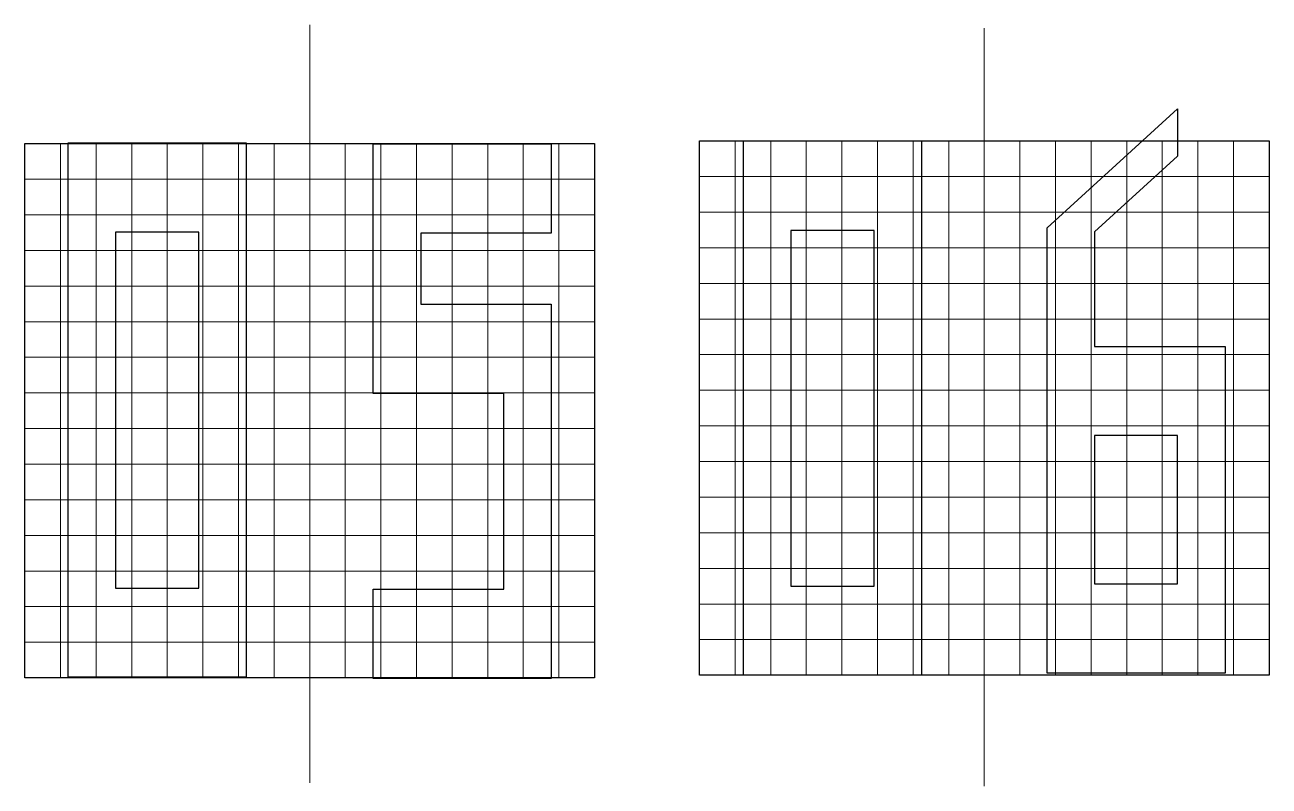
# Model space of a CAD drawing. Header units: millimetres. Extents: x -187 to 68, y -53 to 125.
# Drawn here: x -58.26 to -10.41, y 40.2 to 69.46 of the extents above; entities that cross this region are included whole.
import ezdxf
from ezdxf.lldxf.tags import DXFTag

# ---------------------------------------------------------------- set-up
doc = ezdxf.new("R2010")
doc.units = ezdxf.units.MM
doc.header["$MEASUREMENT"] = 0
doc.layers.add('ESQUEMA', color=7, linetype='Continuous')
tags = doc.linetypes.add('New Line5', pattern=[0.8, 0.5, -0.1, 0.1, -0.1]).pattern_tags.tags
tags[10:11] = [DXFTag(74, 4), DXFTag(75, 0), DXFTag(340, '0'), DXFTag(46, 1.0), DXFTag(50, 0.0), DXFTag(44, 0.0), DXFTag(45, 0.0)]
tags[8:9] = [DXFTag(74, 4), DXFTag(75, 0), DXFTag(340, '0'), DXFTag(46, 1.0), DXFTag(50, 0.0), DXFTag(44, 0.0), DXFTag(45, 0.0)]
tags[6:7] = [DXFTag(74, 4), DXFTag(75, 0), DXFTag(340, '0'), DXFTag(46, 1.0), DXFTag(50, 0.0), DXFTag(44, 0.0), DXFTag(45, 0.0)]
tags[4:5] = [DXFTag(74, 4), DXFTag(75, 0), DXFTag(340, '0'), DXFTag(46, 1.0), DXFTag(50, 0.0), DXFTag(44, 0.0), DXFTag(45, 0.0)]
tags = doc.linetypes.add('New Line6', pattern=[0.8, 0.5, -0.1, 0.1, -0.1]).pattern_tags.tags
tags[10:11] = [DXFTag(74, 4), DXFTag(75, 0), DXFTag(340, '0'), DXFTag(46, 1.0), DXFTag(50, 0.0), DXFTag(44, 0.0), DXFTag(45, 0.0)]
tags[8:9] = [DXFTag(74, 4), DXFTag(75, 0), DXFTag(340, '0'), DXFTag(46, 1.0), DXFTag(50, 0.0), DXFTag(44, 0.0), DXFTag(45, 0.0)]
tags[6:7] = [DXFTag(74, 4), DXFTag(75, 0), DXFTag(340, '0'), DXFTag(46, 1.0), DXFTag(50, 0.0), DXFTag(44, 0.0), DXFTag(45, 0.0)]
tags[4:5] = [DXFTag(74, 4), DXFTag(75, 0), DXFTag(340, '0'), DXFTag(46, 1.0), DXFTag(50, 0.0), DXFTag(44, 0.0), DXFTag(45, 0.0)]

msp = doc.modelspace()

# ---------------------------------------------------------------- linework, layer by layer
at = {"layer": 'ESQUEMA', "color": 250, "linetype": 'New Line5', "lineweight": 15}
msp.add_open_spline([(-47.3068, 69.4606), (-47.3068, 69.4606), (-47.3068, 40.3296), (-47.3068, 40.3296)], degree=3, dxfattribs=at)
at = {"layer": 'ESQUEMA', "color": 250, "linetype": 'New Line6', "lineweight": 15}
msp.add_open_spline([(-21.3663, 69.3335), (-21.3663, 69.3335), (-21.3663, 40.2028), (-21.3663, 40.2028)], degree=3, dxfattribs=at)
at = {"layer": 'ESQUEMA', "color": 250}
for points, knots in [([(-12.1075, 57.1001), (-12.1075, 57.1001), (-17.1272, 57.1004), (-17.1272, 57.1004), (-17.1272, 57.1004), (-17.1272, 57.1004), (-17.1272, 61.5056), (-17.1272, 61.5056), (-17.1272, 61.5056), (-17.1272, 61.5056), (-13.9331, 64.4163), (-13.9331, 64.4163), (-13.9331, 64.4163), (-13.9331, 64.4163), (-13.9331, 66.2296), (-13.9331, 66.2296), (-13.9331, 66.2296), (-13.9331, 66.2296), (-18.9532, 61.665), (-18.9532, 61.665), (-18.9532, 61.665), (-18.9532, 61.665), (-18.9532, 44.5483), (-18.9532, 44.5483), (-18.9532, 44.5483), (-18.9532, 44.5483), (-12.1068, 44.5483), (-12.1068, 44.5483), (-12.1068, 44.5483), (-12.1068, 44.5483), (-12.1075, 57.1001), (-12.1075, 57.1001)], [0, 0, 0, 0, 0.1111111, 0.1111111, 0.1111111, 0.1111111, 0.2222222, 0.2222222, 0.2222222, 0.2222222, 0.3333333, 0.3333333, 0.3333333, 0.3333333, 0.4444444, 0.4444444, 0.4444444, 0.4444444, 0.5555556, 0.5555556, 0.5555556, 0.5555556, 0.6666667, 0.6666667, 0.6666667, 0.6666667, 0.7777778, 0.7777778, 0.7777778, 0.7777778, 1, 1, 1, 1]), ([(-56.5974, 44.3919), (-56.5974, 44.3919), (-49.7507, 44.3919), (-49.7507, 44.3919), (-49.7507, 44.3919), (-49.7507, 44.3919), (-49.7507, 64.9316), (-49.7507, 64.9316), (-49.7507, 64.9316), (-49.7507, 64.9316), (-56.5974, 64.9316), (-56.5974, 64.9316), (-56.5974, 64.9316), (-56.5974, 64.9316), (-56.5974, 44.3919), (-56.5974, 44.3919)], [0, 0, 0, 0, 0.2, 0.2, 0.2, 0.2, 0.4, 0.4, 0.4, 0.4, 0.6, 0.6, 0.6, 0.6, 1, 1, 1, 1]), ([(-38.0168, 64.8834), (-38.0168, 64.8834), (-44.8635, 64.8834), (-44.8635, 64.8834), (-44.8635, 64.8834), (-44.8635, 64.8834), (-44.8635, 55.2917), (-44.8635, 55.2917), (-44.8635, 55.2917), (-44.8635, 55.2917), (-39.8435, 55.2917), (-39.8435, 55.2917), (-39.8435, 55.2917), (-39.8435, 55.2917), (-39.8435, 47.7702), (-39.8435, 47.7702), (-39.8435, 47.7702), (-39.8435, 47.7702), (-44.8642, 47.7702), (-44.8642, 47.7702), (-44.8642, 47.7702), (-44.8642, 47.7702), (-44.8642, 44.3436), (-44.8642, 44.3436), (-44.8642, 44.3436), (-44.8642, 44.3436), (-38.0168, 44.3436), (-38.0168, 44.3436), (-38.0168, 44.3436), (-38.0168, 44.3436), (-38.0168, 58.7215), (-38.0168, 58.7215), (-38.0168, 58.7215), (-38.0168, 58.7215), (-43.0336, 58.7215), (-43.0336, 58.7215), (-43.0336, 58.7215), (-43.0336, 58.7215), (-43.0336, 61.4505), (-43.0336, 61.4505), (-43.0336, 61.4505), (-43.0336, 61.4505), (-38.0168, 61.4505), (-38.0168, 61.4505), (-38.0168, 61.4505), (-38.0168, 61.4505), (-38.0168, 64.8834), (-38.0168, 64.8834)], [0, 0, 0, 0, 0.0769231, 0.0769231, 0.0769231, 0.0769231, 0.1538462, 0.1538462, 0.1538462, 0.1538462, 0.2307692, 0.2307692, 0.2307692, 0.2307692, 0.3076923, 0.3076923, 0.3076923, 0.3076923, 0.3846154, 0.3846154, 0.3846154, 0.3846154, 0.4615385, 0.4615385, 0.4615385, 0.4615385, 0.5384615, 0.5384615, 0.5384615, 0.5384615, 0.6153846, 0.6153846, 0.6153846, 0.6153846, 0.6923077, 0.6923077, 0.6923077, 0.6923077, 0.7692308, 0.7692308, 0.7692308, 0.7692308, 0.8461538, 0.8461538, 0.8461538, 0.8461538, 1, 1, 1, 1]), ([(-30.6259, 44.4614), (-30.6259, 44.4614), (-23.7792, 44.4614), (-23.7792, 44.4614), (-23.7792, 44.4614), (-23.7792, 44.4614), (-23.7792, 65.0011), (-23.7792, 65.0011), (-23.7792, 65.0011), (-23.7792, 65.0011), (-30.6259, 65.0011), (-30.6259, 65.0011), (-30.6259, 65.0011), (-30.6259, 65.0011), (-30.6259, 44.4614), (-30.6259, 44.4614)], [0, 0, 0, 0, 0.2, 0.2, 0.2, 0.2, 0.4, 0.4, 0.4, 0.4, 0.6, 0.6, 0.6, 0.6, 1, 1, 1, 1]), ([(-51.5766, 47.8131), (-51.5766, 47.8131), (-54.7718, 47.8131), (-54.7718, 47.8131), (-54.7718, 47.8131), (-54.7718, 47.8131), (-54.7718, 61.491), (-54.7718, 61.491), (-54.7718, 61.491), (-54.7718, 61.491), (-51.5766, 61.491), (-51.5766, 61.491), (-51.5766, 61.491), (-51.5766, 61.491), (-51.5766, 47.8131), (-51.5766, 47.8131)], [0, 0, 0, 0, 0.2, 0.2, 0.2, 0.2, 0.4, 0.4, 0.4, 0.4, 0.6, 0.6, 0.6, 0.6, 1, 1, 1, 1]), ([(-25.6059, 47.8826), (-25.6059, 47.8826), (-28.8003, 47.8826), (-28.8003, 47.8826), (-28.8003, 47.8826), (-28.8003, 47.8826), (-28.8003, 61.5605), (-28.8003, 61.5605), (-28.8003, 61.5605), (-28.8003, 61.5605), (-25.6059, 61.5605), (-25.6059, 61.5605), (-25.6059, 61.5605), (-25.6059, 61.5605), (-25.6059, 47.8826), (-25.6059, 47.8826)], [0, 0, 0, 0, 0.2, 0.2, 0.2, 0.2, 0.4, 0.4, 0.4, 0.4, 0.6, 0.6, 0.6, 0.6, 1, 1, 1, 1]), ([(-13.9331, 47.972), (-13.9331, 47.972), (-17.1279, 47.972), (-17.1279, 47.972), (-17.1279, 47.972), (-17.1279, 47.972), (-17.1279, 53.6778), (-17.1279, 53.6778), (-17.1279, 53.6778), (-17.1279, 53.6778), (-13.9331, 53.6788), (-13.9331, 53.6788), (-13.9331, 53.6788), (-13.9331, 53.6788), (-13.9331, 47.972), (-13.9331, 47.972)], [0, 0, 0, 0, 0.2, 0.2, 0.2, 0.2, 0.4, 0.4, 0.4, 0.4, 0.6, 0.6, 0.6, 0.6, 1, 1, 1, 1])]:
    msp.add_open_spline(points, degree=3, knots=knots, dxfattribs=at)
at = {"layer": 'ESQUEMA', "color": 154, "lineweight": 30}
for points in [[(-36.3542, 44.3626), (-36.3542, 44.3626), (-36.3542, 64.9006), (-36.3542, 64.9006), (-36.3542, 64.9006), (-36.3542, 64.9006), (-58.2596, 64.8999), (-58.2596, 64.8999), (-58.2596, 64.8999), (-58.2596, 64.8999), (-58.2596, 44.3626), (-58.2596, 44.3626), (-58.2596, 44.3626), (-58.2596, 44.3626), (-36.3542, 44.3626), (-36.3542, 44.3626)], [(-10.414, 44.4638), (-10.414, 44.4638), (-10.414, 65.0019), (-10.414, 65.0019), (-10.414, 65.0019), (-10.414, 65.0019), (-32.3197, 65.0011), (-32.3197, 65.0011), (-32.3197, 65.0011), (-32.3197, 65.0011), (-32.3197, 44.4638), (-32.3197, 44.4638), (-32.3197, 44.4638), (-32.3197, 44.4638), (-10.414, 44.4638), (-10.414, 44.4638)]]:
    msp.add_open_spline(points, degree=3, knots=[0, 0, 0, 0, 0.2, 0.2, 0.2, 0.2, 0.4, 0.4, 0.4, 0.4, 0.6, 0.6, 0.6, 0.6, 1, 1, 1, 1], dxfattribs=at)
at = {"layer": 'ESQUEMA', "color": 154, "lineweight": 15}
for points in [[(-58.2595, 64.8998), (-58.2595, 64.8998), (-58.2595, 44.3625), (-58.2595, 44.3625)], [(-58.2595, 64.8998), (-58.2595, 64.8998), (-36.3541, 64.8998), (-36.3541, 64.8998)], [(-56.8904, 64.8998), (-56.8904, 64.8998), (-56.8904, 44.3625), (-56.8904, 44.3625)], [(-55.5213, 64.9), (-55.5213, 64.9), (-55.5213, 44.3627), (-55.5213, 44.3627)], [(-54.1522, 64.9), (-54.1522, 64.9), (-54.1522, 44.3627), (-54.1522, 44.3627)], [(-52.7831, 64.9001), (-52.7831, 64.9001), (-52.7831, 44.3625), (-52.7831, 44.3625)], [(-51.4141, 64.9001), (-51.4141, 64.9001), (-51.4141, 44.3625), (-51.4141, 44.3625)], [(-50.045, 64.9001), (-50.045, 64.9001), (-50.045, 44.3625), (-50.045, 44.3625)], [(-48.6752, 64.9001), (-48.6752, 64.9001), (-48.6752, 44.3625), (-48.6752, 44.3625)], [(-47.3068, 64.9003), (-47.3068, 64.9003), (-47.3068, 44.3627), (-47.3068, 44.3627)], [(-45.9377, 64.9003), (-45.9377, 64.9003), (-45.9377, 44.3627), (-45.9377, 44.3627)], [(-44.568, 64.9003), (-44.568, 64.9003), (-44.568, 44.3627), (-44.568, 44.3627)], [(-43.1996, 64.9005), (-43.1996, 64.9005), (-43.1996, 44.3625), (-43.1996, 44.3625)], [(-41.8305, 64.9005), (-41.8305, 64.9005), (-41.8305, 44.3625), (-41.8305, 44.3625)], [(-40.4607, 64.9005), (-40.4607, 64.9005), (-40.4607, 44.3625), (-40.4607, 44.3625)], [(-39.0923, 64.9006), (-39.0923, 64.9006), (-39.0923, 44.3626), (-39.0923, 44.3626)], [(-37.7232, 64.9006), (-37.7232, 64.9006), (-37.7232, 44.3626), (-37.7232, 44.3626)], [(-36.3542, 64.9006), (-36.3542, 64.9006), (-36.3542, 44.3626), (-36.3542, 44.3626)], [(-32.3196, 65.0011), (-32.3196, 65.0011), (-32.3196, 44.4638), (-32.3196, 44.4638)], [(-32.3196, 65.0011), (-32.3196, 65.0011), (-10.4139, 65.0011), (-10.4139, 65.0011)], [(-30.9502, 65.0011), (-30.9502, 65.0011), (-30.9502, 44.4638), (-30.9502, 44.4638)], [(-29.5808, 65.0011), (-29.5808, 65.0011), (-29.5808, 44.4638), (-29.5808, 44.4638)], [(-28.2117, 65.0013), (-28.2117, 65.0013), (-28.2117, 44.4636), (-28.2117, 44.4636)], [(-26.8429, 65.0013), (-26.8429, 65.0013), (-26.8429, 44.4636), (-26.8429, 44.4636)], [(-25.4735, 65.0013), (-25.4735, 65.0013), (-25.4735, 44.4636), (-25.4735, 44.4636)], [(-24.1044, 65.0014), (-24.1044, 65.0014), (-24.1044, 44.4638), (-24.1044, 44.4638)], [(-22.735, 65.0014), (-22.735, 65.0014), (-22.735, 44.4638), (-22.735, 44.4638)], [(-21.3663, 65.0014), (-21.3663, 65.0014), (-21.3663, 44.4638), (-21.3663, 44.4638)], [(-19.9972, 65.0014), (-19.9972, 65.0014), (-19.9972, 44.4638), (-19.9972, 44.4638)], [(-18.6278, 65.0016), (-18.6278, 65.0016), (-18.6278, 44.4639), (-18.6278, 44.4639)], [(-17.259, 65.0016), (-17.259, 65.0016), (-17.259, 44.4639), (-17.259, 44.4639)], [(-15.89, 65.0018), (-15.89, 65.0018), (-15.89, 44.4638), (-15.89, 44.4638)], [(-14.5205, 65.0018), (-14.5205, 65.0018), (-14.5205, 44.4638), (-14.5205, 44.4638)], [(-13.1518, 65.0018), (-13.1518, 65.0018), (-13.1518, 44.4638), (-13.1518, 44.4638)], [(-11.7827, 65.002), (-11.7827, 65.002), (-11.7827, 44.4639), (-11.7827, 44.4639)], [(-10.414, 65.002), (-10.414, 65.002), (-10.414, 44.4639), (-10.414, 44.4639)], [(-58.2595, 63.5307), (-58.2595, 63.5307), (-36.3541, 63.5307), (-36.3541, 63.5307)], [(-32.3196, 63.632), (-32.3196, 63.632), (-10.4139, 63.632), (-10.4139, 63.632)], [(-32.3196, 62.2624), (-32.3196, 62.2624), (-10.4139, 62.2624), (-10.4139, 62.2624)], [(-58.2595, 62.1611), (-58.2595, 62.1611), (-36.3541, 62.1611), (-36.3541, 62.1611)], [(-58.2595, 60.7922), (-58.2595, 60.7922), (-36.3541, 60.7922), (-36.3541, 60.7922)], [(-32.3196, 60.8933), (-32.3196, 60.8933), (-10.4139, 60.8933), (-10.4139, 60.8933)], [(-58.2595, 59.4231), (-58.2595, 59.4231), (-36.3541, 59.4231), (-36.3541, 59.4231)], [(-32.3196, 59.5242), (-32.3196, 59.5242), (-10.4139, 59.5242), (-10.4139, 59.5242)], [(-58.2595, 58.0539), (-58.2595, 58.0539), (-36.3541, 58.0539), (-36.3541, 58.0539)], [(-32.3196, 58.155), (-32.3196, 58.155), (-10.4139, 58.155), (-10.4139, 58.155)], [(-58.2595, 56.6848), (-58.2595, 56.6848), (-36.3541, 56.6848), (-36.3541, 56.6848)], [(-32.3196, 56.7859), (-32.3196, 56.7859), (-10.4139, 56.7859), (-10.4139, 56.7859)], [(-58.2595, 55.3157), (-58.2595, 55.3157), (-36.3541, 55.3157), (-36.3541, 55.3157)], [(-32.3196, 55.4168), (-32.3196, 55.4168), (-10.4139, 55.4168), (-10.4139, 55.4168)], [(-58.2595, 53.9465), (-58.2595, 53.9465), (-36.3541, 53.9465), (-36.3541, 53.9465)], [(-32.3196, 54.0476), (-32.3196, 54.0476), (-10.4139, 54.0476), (-10.4139, 54.0476)], [(-32.3196, 52.6785), (-32.3196, 52.6785), (-10.4139, 52.6785), (-10.4139, 52.6785)], [(-58.2595, 52.5774), (-58.2595, 52.5774), (-36.3541, 52.5774), (-36.3541, 52.5774)], [(-58.2595, 51.2083), (-58.2595, 51.2083), (-36.3541, 51.2083), (-36.3541, 51.2083)], [(-32.3196, 51.3094), (-32.3196, 51.3094), (-10.4139, 51.3094), (-10.4139, 51.3094)], [(-58.2595, 49.839), (-58.2595, 49.839), (-36.3541, 49.839), (-36.3541, 49.839)], [(-32.3196, 49.9401), (-32.3196, 49.9401), (-10.4139, 49.9401), (-10.4139, 49.9401)], [(-58.2595, 48.4699), (-58.2595, 48.4699), (-36.3541, 48.4699), (-36.3541, 48.4699)], [(-32.3196, 48.5711), (-32.3196, 48.5711), (-10.4139, 48.5711), (-10.4139, 48.5711)], [(-58.2595, 47.1009), (-58.2595, 47.1009), (-36.3541, 47.1009), (-36.3541, 47.1009)], [(-32.3196, 47.202), (-32.3196, 47.202), (-10.4139, 47.202), (-10.4139, 47.202)], [(-58.2595, 45.732), (-58.2595, 45.732), (-36.3541, 45.732), (-36.3541, 45.732)], [(-32.3196, 45.8331), (-32.3196, 45.8331), (-10.4139, 45.8331), (-10.4139, 45.8331)], [(-58.2595, 44.3626), (-58.2595, 44.3626), (-36.3541, 44.3626), (-36.3541, 44.3626)], [(-32.3196, 44.4637), (-32.3196, 44.4637), (-10.4139, 44.4637), (-10.4139, 44.4637)]]:
    msp.add_open_spline(points, degree=3, dxfattribs=at)

doc.saveas('drawing.dxf')
